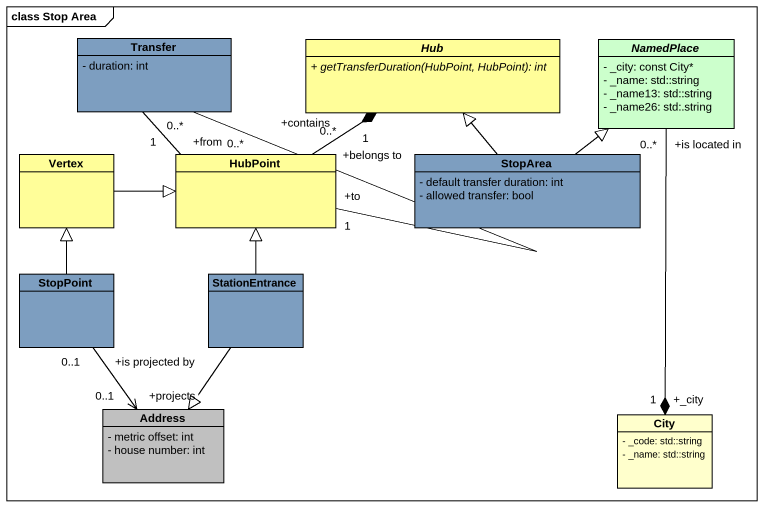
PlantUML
@startuml
mainframe class Stop Area
hide circle
hide empty members
skinparam classAttributeIconSize 0
class Transfer #7D9EC0 {
  - duration: int
}
abstract class Hub #FFFE99 {
  {abstract} + getTransferDuration(HubPoint, HubPoint): int
}
abstract class NamedPlace #CCFFCC {
  - _city: const City*
  - _name: std::string
  - _name13: std::string
  - _name26: std:.string
}
class Vertex #FFFE99
class HubPoint #FFFE99
class StopArea #7D9EC0 {
  - default transfer duration: int
  - allowed transfer: bool
}
class StopPoint #7D9EC0
class StationEntrance #7D9EC0
class Address #C0C0C0 {
  - metric offset: int
  - house number: int
}
class City {
  - _code: std::string
  - _name: std::string
}
Transfer "0..*" -- "+from\n1" HubPoint
Transfer "0..*" -- "+to\n1" HubPoint
NamedPlace "+is located in\n0..*" --* "+_city\n1" City
Vertex -right-|> HubPoint
HubPoint "+belongs to\n0..*" -up-* "+contains\n1" Hub
StopArea -up-|> Hub
StopArea -up-|> NamedPlace
StopPoint -up-|> Vertex
StopPoint "+is projected by\n0..1" --> "+projects\n0..1" Address
StationEntrance -up-|> HubPoint
StationEntrance --|> Address
@enduml
